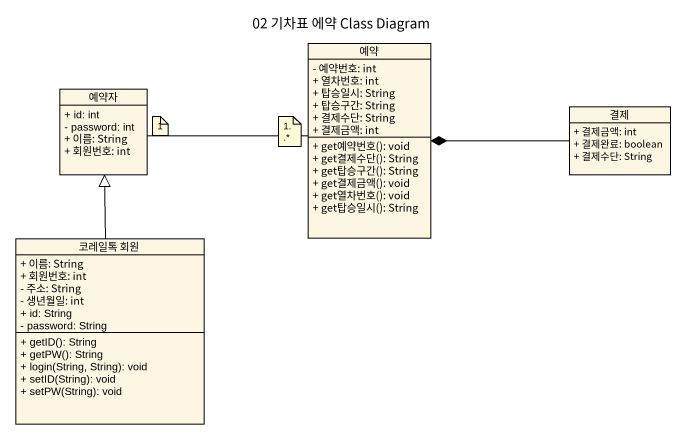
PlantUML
@startuml
title 02 기차표 에약 Class Diagram
hide circle
hide empty members
skinparam classAttributeIconSize 0
class 예약 {
  - 예약번호: int
  + 열차번호: int
  + 탑승일시: String
  + 탑승구간: String
  + 결제수단: String
  + 결제금액: int
  + get예약번호(): void
  + get결제수단(): String
  + get탑승구간(): String
  + get결제금액(): void
  + get열차번호(): void
  + get탑승일시(): String
}
class 예약자 {
  + id: int
  - password: int
  + 이름: String
  + 회원번호: int
}
class 결제 {
  + 결제금액: int
  + 결제완료: boolean
  + 결제수단: String
}
class "코레일톡 회원" as 코레일톡_회원 {
  + 이름: String
  + 회원번호: int
  - 주소: String
  - 생년월일: int
  + id: String
  - password: String
  + getID(): String
  + getPW(): String
  + login(String, String): void
  + setID(String): void
  + setPW(String): void
}
예약자 -right- 예약
결제 -left-* 예약
코레일톡_회원 -up-|> 예약자
note as N1
  1
end note
note as N2
  1..*
end note
@enduml
